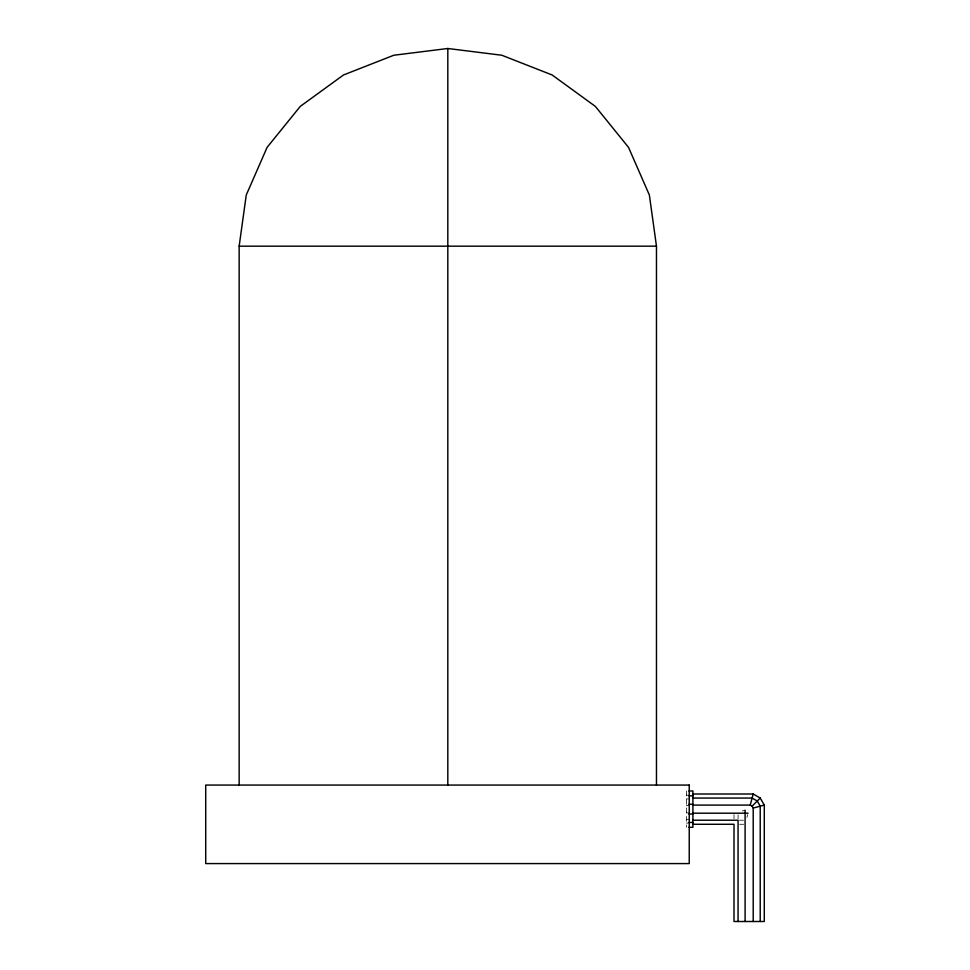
<?xml version="1.0" encoding="UTF-8"?>
<svg xmlns="http://www.w3.org/2000/svg" width="970" height="970" viewBox="0 0 970 970"><rect width="100%" height="100%" fill="white"/><g stroke="black" fill="none" stroke-linecap="round" stroke-linejoin="round"><path stroke-width="0.73" stroke-dasharray="4.85 3.64" d="M746.924 817.407L747.688 814.594M742.28 810.981L745.093 810.229M686.36 795.194L689.537 795.194M686.36 798.928L689.537 798.928M686.36 805.403L689.537 805.403M686.36 812.872L689.537 812.872M686.36 819.347L689.537 819.347M739.419 820.22L743.469 820.22M686.36 823.081L689.537 823.081M739.552 824.27L743.699 824.27M738.061 814.812L738.061 818.862M734.011 814.582L734.011 818.741M686.36 790.974L686.36 827.301"/><path stroke-width="1.45" d="M239.153 785.069L239.153 246.174L246.259 195.018L267.114 147.343L300.263 106.397L343.489 74.981L393.808 55.242L447.813 48.5L501.817 55.242L552.148 74.981L595.362 106.397L628.511 147.343L649.366 195.018L656.472 246.174L656.472 785.069M692.907 805.088L750.234 805.088L753.205 794.006L760.225 798.055L764.287 805.088L764.287 921.5L734.011 921.5L734.011 824.27L692.907 824.27M753.205 921.5L753.205 808.046L752.114 806.167L760.225 798.055M753.205 808.046L764.287 805.088M239.153 246.174L656.472 246.174M688.979 790.974L692.907 790.974L692.907 827.301L688.979 827.301M692.907 794.006L753.205 794.006M688.979 795.837L692.907 795.837M692.907 798.055L752.114 798.055L757.255 801.026L760.225 806.167L760.225 921.5M688.979 804.275L692.907 804.275M692.907 813.199L748.064 813.199M688.979 814L692.907 814M692.907 820.22L738.061 820.22L738.061 921.5M688.979 822.439L692.907 822.439M750.234 805.088L752.114 806.167M745.093 810.229L745.093 921.5M447.813 48.5L447.813 785.069M689.234 785.069L205.713 785.069L205.713 863.579L689.234 863.579L689.234 785.069"/></g></svg>
